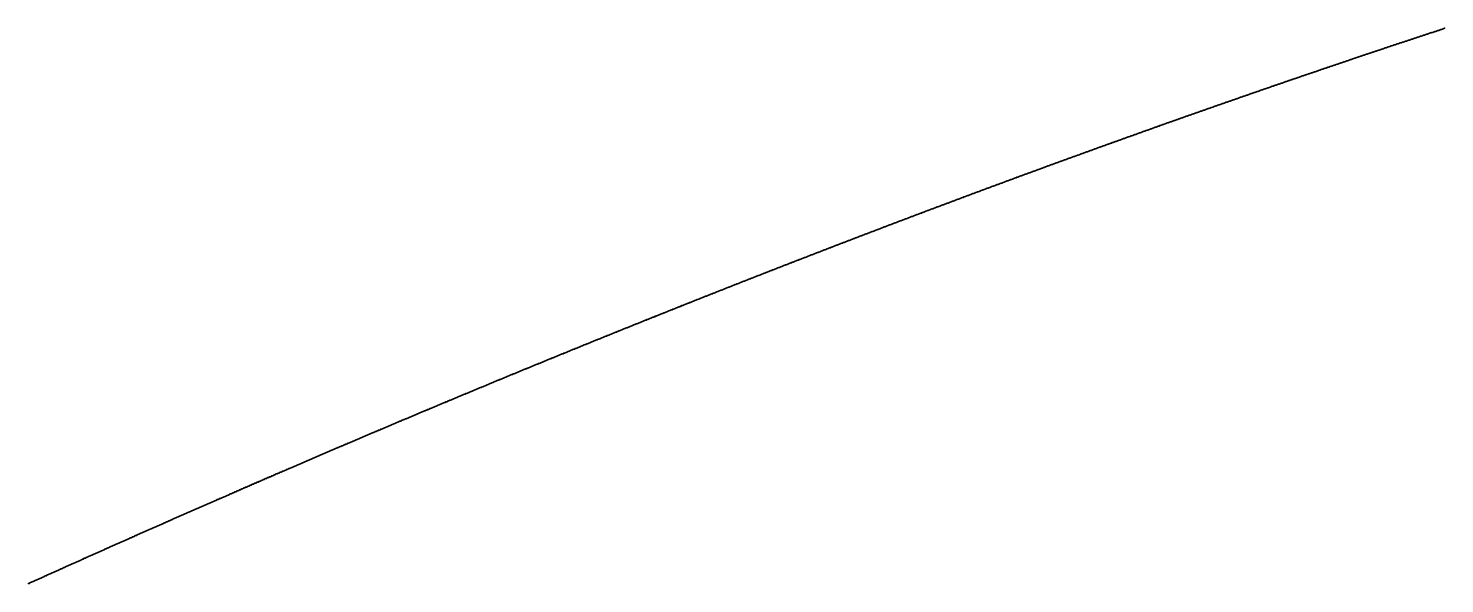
# Model space of a CAD drawing. Header units: metres. Extents: x 0 to 360, y 0 to 49.
# Drawn here: x 168.75 to 179.99, y 40.68 to 45.08 of the extents above; entities that cross this region are included whole.
import ezdxf

# ---------------------------------------------------------------- set-up
doc = ezdxf.new("R2010")
doc.units = ezdxf.units.M

msp = doc.modelspace()

# ---------------------------------------------------------------- linework, layer by layer
for p in [(179.656, 44.971), (179.662, 44.973), (179.668, 44.975), (179.674, 44.977), (179.68, 44.979), (179.686, 44.981), (179.692, 44.983), (179.698, 44.985), (179.704, 44.987), (179.71, 44.989), (179.716, 44.991), (179.722, 44.993), (179.728, 44.995), (179.734, 44.997), (179.74, 44.999), (179.746, 45.001), (179.752, 45.003), (179.757, 45.005), (179.763, 45.007), (179.769, 45.009), (179.775, 45.011), (179.781, 45.013), (179.787, 45.015), (179.793, 45.017), (179.799, 45.019), (179.805, 45.021), (179.811, 45.023), (179.817, 45.025), (179.823, 45.027), (179.829, 45.029), (179.835, 45.031), (179.841, 45.033), (179.847, 45.035), (179.853, 45.037), (179.859, 45.039), (179.865, 45.041), (179.871, 45.043), (179.877, 45.045), (179.883, 45.047), (179.889, 45.049), (179.895, 45.05), (179.901, 45.052), (179.907, 45.054), (179.913, 45.056), (179.919, 45.058), (179.925, 45.06), (179.931, 45.062), (179.937, 45.064), (179.943, 45.066), (179.949, 45.068), (179.954, 45.07), (179.96, 45.072), (179.966, 45.074), (179.972, 45.076), (179.978, 45.078), (179.984, 45.08), (179.99, 45.082), (179.316, 44.858), (179.321, 44.86), (179.327, 44.862), (179.333, 44.864), (179.339, 44.866), (179.345, 44.868), (179.351, 44.87), (179.357, 44.872), (179.363, 44.874), (179.369, 44.876), (179.375, 44.878), (179.381, 44.88), (179.387, 44.882), (179.393, 44.884), (179.399, 44.886), (179.405, 44.888), (179.411, 44.89), (179.417, 44.892), (179.423, 44.894), (179.429, 44.896), (179.435, 44.898), (179.441, 44.9), (179.447, 44.902), (179.453, 44.904), (179.459, 44.906), (179.465, 44.908), (179.471, 44.91), (179.477, 44.912), (179.483, 44.914), (179.489, 44.916), (179.495, 44.918), (179.501, 44.92), (179.507, 44.922), (179.513, 44.924), (179.519, 44.926), (179.525, 44.928), (179.531, 44.93), (179.537, 44.932), (179.543, 44.934), (179.548, 44.936), (179.554, 44.938), (179.56, 44.94), (179.566, 44.942), (179.572, 44.944), (179.578, 44.946), (179.584, 44.948), (179.59, 44.95), (179.596, 44.952), (179.602, 44.954), (179.608, 44.956), (179.614, 44.958), (179.62, 44.96), (179.626, 44.962), (179.632, 44.964), (179.638, 44.966), (179.644, 44.968), (179.65, 44.969), (178.987, 44.746), (178.993, 44.749), (178.999, 44.751), (179.005, 44.753), (179.011, 44.755), (179.017, 44.757), (179.023, 44.759), (179.029, 44.761), (179.035, 44.763), (179.041, 44.765), (179.047, 44.767), (179.053, 44.769), (179.059, 44.771), (179.064, 44.773), (179.07, 44.775), (179.076, 44.777), (179.082, 44.779), (179.088, 44.781), (179.094, 44.783), (179.1, 44.785), (179.106, 44.787), (179.112, 44.789), (179.118, 44.791), (179.124, 44.793), (179.13, 44.795), (179.136, 44.797), (179.142, 44.799), (179.148, 44.801), (179.154, 44.803), (179.16, 44.805), (179.166, 44.807), (179.172, 44.809), (179.178, 44.811), (179.184, 44.813), (179.19, 44.815), (179.196, 44.817), (179.202, 44.819), (179.208, 44.821), (179.214, 44.823), (179.22, 44.825), (179.226, 44.827), (179.232, 44.829), (179.238, 44.832), (179.244, 44.834), (179.25, 44.836), (179.256, 44.838), (179.262, 44.84), (179.268, 44.842), (179.274, 44.844), (179.28, 44.846), (179.286, 44.848), (179.292, 44.85), (179.298, 44.852), (179.304, 44.854), (179.31, 44.856), (178.658, 44.634), (178.664, 44.636), (178.67, 44.638), (178.676, 44.64), (178.682, 44.642), (178.688, 44.644), (178.694, 44.646), (178.7, 44.648), (178.706, 44.65), (178.712, 44.652), (178.718, 44.654), (178.724, 44.657), (178.73, 44.659), (178.736, 44.661), (178.742, 44.663), (178.748, 44.665), (178.754, 44.667), (178.759, 44.669), (178.765, 44.671), (178.771, 44.673), (178.777, 44.675), (178.783, 44.677), (178.789, 44.679), (178.795, 44.681), (178.801, 44.683), (178.807, 44.685), (178.813, 44.687), (178.819, 44.689), (178.825, 44.691), (178.831, 44.693), (178.837, 44.695), (178.843, 44.698), (178.849, 44.7), (178.855, 44.702), (178.861, 44.704), (178.867, 44.706), (178.873, 44.708), (178.879, 44.71), (178.885, 44.712), (178.891, 44.714), (178.897, 44.716), (178.903, 44.718), (178.909, 44.72), (178.915, 44.722), (178.921, 44.724), (178.927, 44.726), (178.933, 44.728), (178.939, 44.73), (178.945, 44.732), (178.951, 44.734), (178.957, 44.736), (178.963, 44.738), (178.969, 44.74), (178.975, 44.742), (178.981, 44.744), (178.329, 44.52), (178.335, 44.522), (178.341, 44.524), (178.347, 44.526), (178.353, 44.528), (178.359, 44.53), (178.365, 44.533), (178.37, 44.535), (178.376, 44.537), (178.382, 44.539), (178.388, 44.541), (178.394, 44.543), (178.4, 44.545), (178.406, 44.547), (178.412, 44.549), (178.418, 44.551), (178.424, 44.553), (178.43, 44.555), (178.436, 44.557), (178.442, 44.56), (178.448, 44.562), (178.454, 44.564), (178.46, 44.566), (178.466, 44.568), (178.472, 44.57), (178.478, 44.572), (178.484, 44.574), (178.49, 44.576), (178.496, 44.578), (178.502, 44.58), (178.508, 44.582), (178.514, 44.584), (178.52, 44.586), (178.526, 44.589), (178.532, 44.591), (178.538, 44.593), (178.544, 44.595), (178.55, 44.597), (178.556, 44.599), (178.562, 44.601), (178.568, 44.603), (178.574, 44.605), (178.58, 44.607), (178.586, 44.609), (178.592, 44.611), (178.598, 44.613), (178.604, 44.615), (178.61, 44.617), (178.616, 44.62), (178.622, 44.622), (178.628, 44.624), (178.634, 44.626), (178.64, 44.628), (178.646, 44.63), (178.652, 44.632), (178.011, 44.409), (178.017, 44.411), (178.023, 44.413), (178.029, 44.415), (178.035, 44.417), (178.041, 44.42), (178.047, 44.422), (178.053, 44.424), (178.059, 44.426), (178.065, 44.428), (178.071, 44.43), (178.077, 44.432), (178.083, 44.434), (178.089, 44.436), (178.095, 44.438), (178.101, 44.441), (178.107, 44.443), (178.113, 44.445), (178.119, 44.447), (178.125, 44.449), (178.131, 44.451), (178.137, 44.453), (178.143, 44.455), (178.149, 44.457), (178.155, 44.459), (178.161, 44.462), (178.167, 44.464), (178.173, 44.466), (178.179, 44.468), (178.185, 44.47), (178.191, 44.472), (178.197, 44.474), (178.203, 44.476), (178.209, 44.478), (178.215, 44.48), (178.221, 44.482), (178.227, 44.485), (178.233, 44.487), (178.239, 44.489), (178.245, 44.491), (178.251, 44.493), (178.257, 44.495), (178.263, 44.497), (178.269, 44.499), (178.275, 44.501), (178.281, 44.503), (178.287, 44.505), (178.293, 44.508), (178.299, 44.51), (178.305, 44.512), (178.311, 44.514), (178.317, 44.516), (178.323, 44.518), (177.693, 44.297), (177.699, 44.299), (177.705, 44.301), (177.711, 44.303), (177.717, 44.305), (177.723, 44.307), (177.729, 44.31), (177.735, 44.312), (177.741, 44.314), (177.747, 44.316), (177.753, 44.318), (177.759, 44.32), (177.765, 44.322), (177.771, 44.324), (177.777, 44.327), (177.783, 44.329), (177.789, 44.331), (177.795, 44.333), (177.801, 44.335), (177.807, 44.337), (177.813, 44.339), (177.819, 44.341), (177.825, 44.343), (177.831, 44.346), (177.837, 44.348), (177.843, 44.35), (177.849, 44.352), (177.855, 44.354), (177.861, 44.356), (177.867, 44.358), (177.873, 44.36), (177.879, 44.363), (177.885, 44.365), (177.891, 44.367), (177.897, 44.369), (177.903, 44.371), (177.909, 44.373), (177.915, 44.375), (177.921, 44.377), (177.927, 44.379), (177.933, 44.382), (177.939, 44.384), (177.945, 44.386), (177.951, 44.388), (177.957, 44.39), (177.963, 44.392), (177.969, 44.394), (177.975, 44.396), (177.981, 44.398), (177.987, 44.401), (177.993, 44.403), (177.999, 44.405), (178.005, 44.407), (177.376, 44.183), (177.382, 44.185), (177.388, 44.188), (177.394, 44.19), (177.4, 44.192), (177.406, 44.194), (177.412, 44.196), (177.418, 44.198), (177.424, 44.2), (177.43, 44.203), (177.436, 44.205), (177.442, 44.207), (177.448, 44.209), (177.454, 44.211), (177.46, 44.213), (177.466, 44.215), (177.472, 44.218), (177.478, 44.22), (177.484, 44.222), (177.49, 44.224), (177.496, 44.226), (177.502, 44.228), (177.508, 44.23), (177.514, 44.233), (177.52, 44.235), (177.526, 44.237), (177.532, 44.239), (177.538, 44.241), (177.544, 44.243), (177.55, 44.245), (177.556, 44.248), (177.562, 44.25), (177.568, 44.252), (177.574, 44.254), (177.58, 44.256), (177.586, 44.258), (177.592, 44.26), (177.598, 44.263), (177.604, 44.265), (177.61, 44.267), (177.616, 44.269), (177.622, 44.271), (177.628, 44.273), (177.634, 44.275), (177.64, 44.278), (177.646, 44.28), (177.652, 44.282), (177.658, 44.284), (177.663, 44.286), (177.669, 44.288), (177.675, 44.29), (177.681, 44.292), (177.687, 44.295), (177.064, 44.071), (177.07, 44.073), (177.076, 44.075), (177.082, 44.077), (177.088, 44.079), (177.094, 44.082), (177.1, 44.084), (177.106, 44.086), (177.112, 44.088), (177.118, 44.09), (177.124, 44.092), (177.13, 44.095), (177.136, 44.097), (177.142, 44.099), (177.148, 44.101), (177.154, 44.103), (177.16, 44.105), (177.166, 44.108), (177.172, 44.11), (177.178, 44.112), (177.184, 44.114), (177.19, 44.116), (177.196, 44.118), (177.202, 44.121), (177.208, 44.123), (177.214, 44.125), (177.22, 44.127), (177.226, 44.129), (177.232, 44.131), (177.238, 44.134), (177.244, 44.136), (177.25, 44.138), (177.256, 44.14), (177.262, 44.142), (177.268, 44.144), (177.274, 44.147), (177.28, 44.149), (177.286, 44.151), (177.292, 44.153), (177.298, 44.155), (177.304, 44.157), (177.31, 44.16), (177.316, 44.162), (177.322, 44.164), (177.328, 44.166), (177.334, 44.168), (177.34, 44.17), (177.346, 44.172), (177.352, 44.175), (177.358, 44.177), (177.364, 44.179), (177.37, 44.181), (176.757, 43.959), (176.763, 43.961), (176.769, 43.963), (176.775, 43.966), (176.781, 43.968), (176.787, 43.97), (176.793, 43.972), (176.799, 43.974), (176.805, 43.977), (176.811, 43.979), (176.817, 43.981), (176.823, 43.983), (176.829, 43.985), (176.835, 43.988), (176.841, 43.99), (176.847, 43.992), (176.853, 43.994), (176.859, 43.996), (176.865, 43.999), (176.871, 44.001), (176.877, 44.003), (176.883, 44.005), (176.889, 44.007), (176.895, 44.01), (176.901, 44.012), (176.907, 44.014), (176.913, 44.016), (176.919, 44.018), (176.925, 44.02), (176.931, 44.023), (176.937, 44.025), (176.943, 44.027), (176.949, 44.029), (176.955, 44.031), (176.961, 44.034), (176.967, 44.036), (176.973, 44.038), (176.979, 44.04), (176.985, 44.042), (176.991, 44.044), (176.997, 44.047), (177.003, 44.049), (177.009, 44.051), (177.015, 44.053), (177.021, 44.055), (177.027, 44.058), (177.033, 44.06), (177.039, 44.062), (177.046, 44.064), (177.052, 44.066), (177.058, 44.068), (176.451, 43.846), (176.457, 43.849), (176.463, 43.851), (176.469, 43.853), (176.475, 43.855), (176.481, 43.857), (176.487, 43.86), (176.493, 43.862), (176.499, 43.864), (176.505, 43.866), (176.511, 43.869), (176.517, 43.871), (176.523, 43.873), (176.529, 43.875), (176.535, 43.877), (176.541, 43.88), (176.547, 43.882), (176.553, 43.884), (176.559, 43.886), (176.565, 43.888), (176.571, 43.891), (176.577, 43.893), (176.583, 43.895), (176.589, 43.897), (176.595, 43.9), (176.601, 43.902), (176.607, 43.904), (176.613, 43.906), (176.619, 43.908), (176.625, 43.911), (176.631, 43.913), (176.637, 43.915), (176.643, 43.917), (176.649, 43.919), (176.655, 43.922), (176.661, 43.924), (176.667, 43.926), (176.673, 43.928), (176.679, 43.93), (176.685, 43.933), (176.691, 43.935), (176.697, 43.937), (176.703, 43.939), (176.709, 43.941), (176.715, 43.944), (176.721, 43.946), (176.727, 43.948), (176.733, 43.95), (176.739, 43.952), (176.745, 43.955), (176.751, 43.957), (176.15, 43.735), (176.156, 43.737), (176.162, 43.739), (176.168, 43.741), (176.174, 43.744), (176.18, 43.746), (176.186, 43.748), (176.192, 43.75), (176.198, 43.753), (176.204, 43.755), (176.21, 43.757), (176.216, 43.759), (176.222, 43.762), (176.228, 43.764), (176.234, 43.766), (176.24, 43.768), (176.246, 43.771), (176.252, 43.773), (176.258, 43.775), (176.264, 43.777), (176.27, 43.779), (176.276, 43.782), (176.282, 43.784), (176.288, 43.786), (176.294, 43.788), (176.3, 43.791), (176.306, 43.793), (176.312, 43.795), (176.318, 43.797), (176.324, 43.8), (176.33, 43.802), (176.336, 43.804), (176.342, 43.806), (176.348, 43.808), (176.354, 43.811), (176.36, 43.813), (176.367, 43.815), (176.373, 43.817), (176.379, 43.82), (176.385, 43.822), (176.391, 43.824), (176.397, 43.826), (176.403, 43.829), (176.409, 43.831), (176.415, 43.833), (176.421, 43.835), (176.427, 43.837), (176.433, 43.84), (176.439, 43.842), (176.445, 43.844), (175.849, 43.622), (175.855, 43.624), (175.861, 43.626), (175.867, 43.629), (175.873, 43.631), (175.879, 43.633), (175.885, 43.636), (175.891, 43.638), (175.897, 43.64), (175.903, 43.642), (175.909, 43.645), (175.915, 43.647), (175.921, 43.649), (175.927, 43.651), (175.933, 43.654), (175.939, 43.656), (175.945, 43.658), (175.951, 43.66), (175.957, 43.663), (175.963, 43.665), (175.969, 43.667), (175.975, 43.669), (175.982, 43.672), (175.988, 43.674), (175.994, 43.676), (176, 43.678), (176.006, 43.681), (176.012, 43.683), (176.018, 43.685), (176.024, 43.687), (176.03, 43.69), (176.036, 43.692), (176.042, 43.694), (176.048, 43.696), (176.054, 43.699), (176.06, 43.701), (176.066, 43.703), (176.072, 43.705), (176.078, 43.708), (176.084, 43.71), (176.09, 43.712), (176.096, 43.714), (176.102, 43.717), (176.108, 43.719), (176.114, 43.721), (176.12, 43.723), (176.126, 43.726), (176.132, 43.728), (176.138, 43.73), (176.144, 43.732), (175.548, 43.508), (175.554, 43.51), (175.56, 43.513), (175.566, 43.515), (175.572, 43.517), (175.578, 43.52), (175.584, 43.522), (175.59, 43.524), (175.596, 43.526), (175.602, 43.529), (175.608, 43.531), (175.614, 43.533), (175.62, 43.536), (175.626, 43.538), (175.632, 43.54), (175.638, 43.542), (175.644, 43.545), (175.65, 43.547), (175.656, 43.549), (175.662, 43.551), (175.668, 43.554), (175.674, 43.556), (175.68, 43.558), (175.687, 43.561), (175.693, 43.563), (175.699, 43.565), (175.705, 43.567), (175.711, 43.57), (175.717, 43.572), (175.723, 43.574), (175.729, 43.577), (175.735, 43.579), (175.741, 43.581), (175.747, 43.583), (175.753, 43.586), (175.759, 43.588), (175.765, 43.59), (175.771, 43.592), (175.777, 43.595), (175.783, 43.597), (175.789, 43.599), (175.795, 43.602), (175.801, 43.604), (175.807, 43.606), (175.813, 43.608), (175.819, 43.611), (175.825, 43.613), (175.831, 43.615), (175.837, 43.617), (175.843, 43.62), (175.259, 43.398), (175.265, 43.4), (175.271, 43.402), (175.277, 43.405), (175.283, 43.407), (175.289, 43.409), (175.295, 43.412), (175.301, 43.414), (175.307, 43.416), (175.313, 43.419), (175.319, 43.421), (175.325, 43.423), (175.331, 43.425), (175.337, 43.428), (175.343, 43.43), (175.349, 43.432), (175.355, 43.435), (175.361, 43.437), (175.367, 43.439), (175.373, 43.442), (175.379, 43.444), (175.385, 43.446), (175.391, 43.448), (175.397, 43.451), (175.403, 43.453), (175.409, 43.455), (175.415, 43.458), (175.421, 43.46), (175.427, 43.462), (175.433, 43.465), (175.44, 43.467), (175.446, 43.469), (175.452, 43.471), (175.458, 43.474), (175.464, 43.476), (175.47, 43.478), (175.476, 43.481), (175.482, 43.483), (175.488, 43.485), (175.494, 43.487), (175.5, 43.49), (175.506, 43.492), (175.512, 43.494), (175.518, 43.497), (175.524, 43.499), (175.53, 43.501), (175.536, 43.504), (175.542, 43.506), (174.963, 43.284), (174.969, 43.286), (174.975, 43.289), (174.981, 43.291), (174.987, 43.293), (174.993, 43.296), (174.999, 43.298), (175.005, 43.3), (175.011, 43.303), (175.017, 43.305), (175.023, 43.307), (175.03, 43.31), (175.036, 43.312), (175.042, 43.314), (175.048, 43.317), (175.054, 43.319), (175.06, 43.321), (175.066, 43.324), (175.072, 43.326), (175.078, 43.328), (175.084, 43.331), (175.09, 43.333), (175.096, 43.335), (175.102, 43.338), (175.108, 43.34), (175.114, 43.342), (175.12, 43.345), (175.126, 43.347), (175.132, 43.349), (175.138, 43.352), (175.144, 43.354), (175.15, 43.356), (175.156, 43.358), (175.162, 43.361), (175.168, 43.363), (175.174, 43.365), (175.18, 43.368), (175.186, 43.37), (175.192, 43.372), (175.198, 43.375), (175.204, 43.377), (175.21, 43.379), (175.216, 43.382), (175.223, 43.384), (175.229, 43.386), (175.235, 43.389), (175.241, 43.391), (175.247, 43.393), (175.253, 43.395), (174.673, 43.172), (174.68, 43.174), (174.686, 43.176), (174.692, 43.179), (174.698, 43.181), (174.704, 43.184), (174.71, 43.186), (174.716, 43.188), (174.722, 43.191), (174.728, 43.193), (174.734, 43.195), (174.74, 43.198), (174.746, 43.2), (174.752, 43.202), (174.758, 43.205), (174.764, 43.207), (174.77, 43.209), (174.776, 43.212), (174.782, 43.214), (174.788, 43.216), (174.794, 43.219), (174.8, 43.221), (174.806, 43.223), (174.812, 43.226), (174.818, 43.228), (174.824, 43.23), (174.83, 43.233), (174.836, 43.235), (174.842, 43.237), (174.849, 43.24), (174.855, 43.242), (174.861, 43.244), (174.867, 43.247), (174.873, 43.249), (174.879, 43.251), (174.885, 43.254), (174.891, 43.256), (174.897, 43.258), (174.903, 43.261), (174.909, 43.263), (174.915, 43.265), (174.921, 43.268), (174.927, 43.27), (174.933, 43.272), (174.939, 43.275), (174.945, 43.277), (174.951, 43.279), (174.957, 43.282), (174.39, 43.061), (174.396, 43.063), (174.402, 43.066), (174.408, 43.068), (174.414, 43.07), (174.42, 43.073), (174.426, 43.075), (174.432, 43.077), (174.438, 43.08), (174.444, 43.082), (174.45, 43.084), (174.456, 43.087), (174.462, 43.089), (174.468, 43.092), (174.474, 43.094), (174.48, 43.096), (174.486, 43.099), (174.492, 43.101), (174.498, 43.103), (174.504, 43.106), (174.51, 43.108), (174.516, 43.11), (174.523, 43.113), (174.529, 43.115), (174.535, 43.118), (174.541, 43.12), (174.547, 43.122), (174.553, 43.125), (174.559, 43.127), (174.565, 43.129), (174.571, 43.132), (174.577, 43.134), (174.583, 43.136), (174.589, 43.139), (174.595, 43.141), (174.601, 43.144), (174.607, 43.146), (174.613, 43.148), (174.619, 43.151), (174.625, 43.153), (174.631, 43.155), (174.637, 43.158), (174.643, 43.16), (174.649, 43.162), (174.655, 43.165), (174.661, 43.167), (174.667, 43.169), (174.1, 42.946), (174.106, 42.949), (174.112, 42.951), (174.118, 42.954), (174.124, 42.956), (174.13, 42.958), (174.136, 42.961), (174.142, 42.963), (174.148, 42.966), (174.154, 42.968), (174.16, 42.97), (174.166, 42.973), (174.172, 42.975), (174.178, 42.977), (174.184, 42.98), (174.19, 42.982), (174.196, 42.985), (174.202, 42.987), (174.208, 42.989), (174.214, 42.992), (174.22, 42.994), (174.227, 42.997), (174.233, 42.999), (174.239, 43.001), (174.245, 43.004), (174.251, 43.006), (174.257, 43.008), (174.263, 43.011), (174.269, 43.013), (174.275, 43.016), (174.281, 43.018), (174.287, 43.02), (174.293, 43.023), (174.299, 43.025), (174.305, 43.028), (174.311, 43.03), (174.317, 43.032), (174.323, 43.035), (174.329, 43.037), (174.335, 43.039), (174.341, 43.042), (174.347, 43.044), (174.353, 43.047), (174.359, 43.049), (174.365, 43.051), (174.372, 43.054), (174.378, 43.056), (174.384, 43.058), (173.821, 42.836), (173.827, 42.838), (173.833, 42.841), (173.84, 42.843), (173.846, 42.846), (173.852, 42.848), (173.858, 42.85), (173.864, 42.853), (173.87, 42.855), (173.876, 42.858), (173.882, 42.86), (173.888, 42.862), (173.894, 42.865), (173.9, 42.867), (173.906, 42.87), (173.912, 42.872), (173.918, 42.874), (173.924, 42.877), (173.93, 42.879), (173.936, 42.882), (173.942, 42.884), (173.948, 42.886), (173.954, 42.889), (173.96, 42.891), (173.967, 42.894), (173.973, 42.896), (173.979, 42.898), (173.985, 42.901), (173.991, 42.903), (173.997, 42.906), (174.003, 42.908), (174.009, 42.91), (174.015, 42.913), (174.021, 42.915), (174.027, 42.918), (174.033, 42.92), (174.039, 42.922), (174.045, 42.925), (174.051, 42.927), (174.057, 42.93), (174.063, 42.932), (174.069, 42.934), (174.075, 42.937), (174.081, 42.939), (174.087, 42.942), (174.094, 42.944), (173.537, 42.722), (173.543, 42.724), (173.549, 42.727), (173.555, 42.729), (173.561, 42.732), (173.567, 42.734), (173.573, 42.737), (173.579, 42.739), (173.585, 42.741), (173.591, 42.744), (173.597, 42.746), (173.604, 42.749), (173.61, 42.751), (173.616, 42.754), (173.622, 42.756), (173.628, 42.758), (173.634, 42.761), (173.64, 42.763), (173.646, 42.766), (173.652, 42.768), (173.658, 42.771), (173.664, 42.773), (173.67, 42.775), (173.676, 42.778), (173.682, 42.78), (173.688, 42.783), (173.694, 42.785), (173.7, 42.788), (173.706, 42.79), (173.712, 42.792), (173.719, 42.795), (173.725, 42.797), (173.731, 42.8), (173.737, 42.802), (173.743, 42.804), (173.749, 42.807), (173.755, 42.809), (173.761, 42.812), (173.767, 42.814), (173.773, 42.817), (173.779, 42.819), (173.785, 42.821), (173.791, 42.824), (173.797, 42.826), (173.803, 42.829), (173.809, 42.831), (173.815, 42.833), (173.258, 42.61), (173.264, 42.612), (173.27, 42.615), (173.277, 42.617), (173.283, 42.619), (173.289, 42.622), (173.295, 42.624), (173.301, 42.627), (173.307, 42.629), (173.313, 42.632), (173.319, 42.634), (173.325, 42.637), (173.331, 42.639), (173.337, 42.641), (173.343, 42.644), (173.349, 42.646), (173.355, 42.649), (173.361, 42.651), (173.367, 42.654), (173.373, 42.656), (173.379, 42.659), (173.386, 42.661), (173.392, 42.663), (173.398, 42.666), (173.404, 42.668), (173.41, 42.671), (173.416, 42.673), (173.422, 42.676), (173.428, 42.678), (173.434, 42.681), (173.44, 42.683), (173.446, 42.685), (173.452, 42.688), (173.458, 42.69), (173.464, 42.693), (173.47, 42.695), (173.476, 42.698), (173.482, 42.7), (173.488, 42.703), (173.495, 42.705), (173.501, 42.707), (173.507, 42.71), (173.513, 42.712), (173.519, 42.715), (173.525, 42.717), (173.531, 42.72), (172.98, 42.496), (172.986, 42.499), (172.992, 42.501), (172.998, 42.504), (173.004, 42.506), (173.01, 42.509), (173.016, 42.511), (173.022, 42.514), (173.028, 42.516), (173.034, 42.519), (173.04, 42.521), (173.046, 42.523), (173.052, 42.526), (173.058, 42.528), (173.064, 42.531), (173.07, 42.533), (173.077, 42.536), (173.083, 42.538), (173.089, 42.541), (173.095, 42.543), (173.101, 42.546), (173.107, 42.548), (173.113, 42.551), (173.119, 42.553), (173.125, 42.556), (173.131, 42.558), (173.137, 42.56), (173.143, 42.563), (173.149, 42.565), (173.155, 42.568), (173.161, 42.57), (173.167, 42.573), (173.174, 42.575), (173.18, 42.578), (173.186, 42.58), (173.192, 42.583), (173.198, 42.585), (173.204, 42.588), (173.21, 42.59), (173.216, 42.592), (173.222, 42.595), (173.228, 42.597), (173.234, 42.6), (173.24, 42.602), (173.246, 42.605), (173.252, 42.607), (172.707, 42.385), (172.713, 42.387), (172.719, 42.39), (172.725, 42.392), (172.731, 42.395), (172.737, 42.397), (172.743, 42.4), (172.749, 42.402), (172.755, 42.405), (172.761, 42.407), (172.767, 42.409), (172.773, 42.412), (172.779, 42.414), (172.786, 42.417), (172.792, 42.419), (172.798, 42.422), (172.804, 42.424), (172.81, 42.427), (172.816, 42.429), (172.822, 42.432), (172.828, 42.434), (172.834, 42.437), (172.84, 42.439), (172.846, 42.442), (172.852, 42.444), (172.858, 42.447), (172.864, 42.449), (172.87, 42.452), (172.876, 42.454), (172.883, 42.457), (172.889, 42.459), (172.895, 42.462), (172.901, 42.464), (172.907, 42.467), (172.913, 42.469), (172.919, 42.472), (172.925, 42.474), (172.931, 42.477), (172.937, 42.479), (172.943, 42.481), (172.949, 42.484), (172.955, 42.486), (172.961, 42.489), (172.967, 42.491), (172.973, 42.494), (172.434, 42.272), (172.44, 42.274), (172.446, 42.277), (172.452, 42.28), (172.458, 42.282), (172.464, 42.285), (172.47, 42.287), (172.476, 42.29), (172.482, 42.292), (172.488, 42.295), (172.494, 42.297), (172.5, 42.3), (172.506, 42.302), (172.512, 42.305), (172.519, 42.307), (172.525, 42.31), (172.531, 42.312), (172.537, 42.315), (172.543, 42.317), (172.549, 42.32), (172.555, 42.322), (172.561, 42.325), (172.567, 42.327), (172.573, 42.33), (172.579, 42.332), (172.585, 42.335), (172.591, 42.337), (172.597, 42.34), (172.603, 42.342), (172.61, 42.345), (172.616, 42.347), (172.622, 42.35), (172.628, 42.352), (172.634, 42.355), (172.64, 42.357), (172.646, 42.36), (172.652, 42.362), (172.658, 42.365), (172.664, 42.367), (172.67, 42.37), (172.676, 42.372), (172.682, 42.375), (172.688, 42.377), (172.695, 42.38), (172.701, 42.382), (172.166, 42.161), (172.172, 42.164), (172.178, 42.166), (172.185, 42.169), (172.191, 42.171), (172.197, 42.174), (172.203, 42.176), (172.209, 42.179), (172.215, 42.181), (172.221, 42.184), (172.227, 42.186), (172.233, 42.189), (172.239, 42.191), (172.245, 42.194), (172.251, 42.196), (172.257, 42.199), (172.263, 42.201), (172.27, 42.204), (172.276, 42.207), (172.282, 42.209), (172.288, 42.212), (172.294, 42.214), (172.3, 42.217), (172.306, 42.219), (172.312, 42.222), (172.318, 42.224), (172.324, 42.227), (172.33, 42.229), (172.336, 42.232), (172.342, 42.234), (172.349, 42.237), (172.355, 42.239), (172.361, 42.242), (172.367, 42.244), (172.373, 42.247), (172.379, 42.249), (172.385, 42.252), (172.391, 42.254), (172.397, 42.257), (172.403, 42.259), (172.409, 42.262), (172.415, 42.264), (172.421, 42.267), (172.427, 42.269), (171.893, 42.047), (171.899, 42.049), (171.905, 42.052), (171.911, 42.054), (171.917, 42.057), (171.923, 42.059), (171.929, 42.062), (171.935, 42.065), (171.941, 42.067), (171.947, 42.07), (171.954, 42.072), (171.96, 42.075), (171.966, 42.077), (171.972, 42.08), (171.978, 42.082), (171.984, 42.085), (171.99, 42.087), (171.996, 42.09), (172.002, 42.093), (172.008, 42.095), (172.014, 42.098), (172.02, 42.1), (172.027, 42.103), (172.033, 42.105), (172.039, 42.108), (172.045, 42.11), (172.051, 42.113), (172.057, 42.115), (172.063, 42.118), (172.069, 42.12), (172.075, 42.123), (172.081, 42.126), (172.087, 42.128), (172.093, 42.131), (172.099, 42.133), (172.106, 42.136), (172.112, 42.138), (172.118, 42.141), (172.124, 42.143), (172.13, 42.146), (172.136, 42.148), (172.142, 42.151), (172.148, 42.153), (172.154, 42.156), (172.16, 42.158), (171.631, 41.937), (171.637, 41.939), (171.643, 41.942), (171.649, 41.944), (171.656, 41.947), (171.662, 41.949), (171.668, 41.952), (171.674, 41.955), (171.68, 41.957), (171.686, 41.96), (171.692, 41.962), (171.698, 41.965), (171.704, 41.967), (171.71, 41.97), (171.716, 41.973), (171.722, 41.975), (171.729, 41.978), (171.735, 41.98), (171.741, 41.983), (171.747, 41.985), (171.753, 41.988), (171.759, 41.99), (171.765, 41.993), (171.771, 41.996), (171.777, 41.998), (171.783, 42.001), (171.789, 42.003), (171.795, 42.006), (171.802, 42.008), (171.808, 42.011), (171.814, 42.014), (171.82, 42.016), (171.826, 42.019), (171.832, 42.021), (171.838, 42.024), (171.844, 42.026), (171.85, 42.029), (171.856, 42.031), (171.862, 42.034), (171.868, 42.036), (171.875, 42.039), (171.881, 42.042), (171.887, 42.044), (171.363, 41.823), (171.37, 41.826), (171.376, 41.828), (171.382, 41.831), (171.388, 41.834), (171.394, 41.836), (171.4, 41.839), (171.406, 41.841), (171.412, 41.844), (171.418, 41.846), (171.424, 41.849), (171.43, 41.852), (171.437, 41.854), (171.443, 41.857), (171.449, 41.859), (171.455, 41.862), (171.461, 41.865), (171.467, 41.867), (171.473, 41.87), (171.479, 41.872), (171.485, 41.875), (171.491, 41.877), (171.497, 41.88), (171.503, 41.883), (171.51, 41.885), (171.516, 41.888), (171.522, 41.89), (171.528, 41.893), (171.534, 41.895), (171.54, 41.898), (171.546, 41.901), (171.552, 41.903), (171.558, 41.906), (171.564, 41.908), (171.57, 41.911), (171.576, 41.913), (171.583, 41.916), (171.589, 41.919), (171.595, 41.921), (171.601, 41.924), (171.607, 41.926), (171.613, 41.929), (171.619, 41.931), (171.625, 41.934), (171.102, 41.712), (171.108, 41.714), (171.114, 41.717), (171.12, 41.719), (171.126, 41.722), (171.132, 41.725), (171.138, 41.727), (171.144, 41.73), (171.15, 41.732), (171.156, 41.735), (171.162, 41.738), (171.169, 41.74), (171.175, 41.743), (171.181, 41.745), (171.187, 41.748), (171.193, 41.751), (171.199, 41.753), (171.205, 41.756), (171.211, 41.758), (171.217, 41.761), (171.223, 41.764), (171.229, 41.766), (171.236, 41.769), (171.242, 41.771), (171.248, 41.774), (171.254, 41.777), (171.26, 41.779), (171.266, 41.782), (171.272, 41.784), (171.278, 41.787), (171.284, 41.79), (171.29, 41.792), (171.296, 41.795), (171.303, 41.797), (171.309, 41.8), (171.315, 41.802), (171.321, 41.805), (171.327, 41.808), (171.333, 41.81), (171.339, 41.813), (171.345, 41.815), (171.351, 41.818), (171.357, 41.821), (170.839, 41.599), (170.846, 41.602), (170.852, 41.604), (170.858, 41.607), (170.864, 41.61), (170.87, 41.612), (170.876, 41.615), (170.882, 41.617), (170.888, 41.62), (170.894, 41.623), (170.9, 41.625), (170.907, 41.628), (170.913, 41.631), (170.919, 41.633), (170.925, 41.636), (170.931, 41.638), (170.937, 41.641), (170.943, 41.644), (170.949, 41.646), (170.955, 41.649), (170.961, 41.651), (170.967, 41.654), (170.974, 41.657), (170.98, 41.659), (170.986, 41.662), (170.992, 41.665), (170.998, 41.667), (171.004, 41.67), (171.01, 41.672), (171.016, 41.675), (171.022, 41.678), (171.028, 41.68), (171.035, 41.683), (171.041, 41.685), (171.047, 41.688), (171.053, 41.691), (171.059, 41.693), (171.065, 41.696), (171.071, 41.698), (171.077, 41.701), (171.083, 41.704), (171.089, 41.706), (171.095, 41.709), (170.577, 41.486), (170.583, 41.488), (170.589, 41.491), (170.595, 41.494), (170.602, 41.496), (170.608, 41.499), (170.614, 41.502), (170.62, 41.504), (170.626, 41.507), (170.632, 41.51), (170.638, 41.512), (170.644, 41.515), (170.65, 41.518), (170.656, 41.52), (170.663, 41.523), (170.669, 41.525), (170.675, 41.528), (170.681, 41.531), (170.687, 41.533), (170.693, 41.536), (170.699, 41.539), (170.705, 41.541), (170.711, 41.544), (170.717, 41.547), (170.724, 41.549), (170.73, 41.552), (170.736, 41.554), (170.742, 41.557), (170.748, 41.56), (170.754, 41.562), (170.76, 41.565), (170.766, 41.568), (170.772, 41.57), (170.778, 41.573), (170.785, 41.575), (170.791, 41.578), (170.797, 41.581), (170.803, 41.583), (170.809, 41.586), (170.815, 41.589), (170.821, 41.591), (170.827, 41.594), (170.833, 41.596), (170.321, 41.374), (170.327, 41.377), (170.333, 41.38), (170.339, 41.382), (170.345, 41.385), (170.351, 41.388), (170.357, 41.39), (170.364, 41.393), (170.37, 41.396), (170.376, 41.398), (170.382, 41.401), (170.388, 41.404), (170.394, 41.406), (170.4, 41.409), (170.406, 41.412), (170.412, 41.414), (170.418, 41.417), (170.425, 41.42), (170.431, 41.422), (170.437, 41.425), (170.443, 41.428), (170.449, 41.43), (170.455, 41.433), (170.461, 41.436), (170.467, 41.438), (170.473, 41.441), (170.479, 41.443), (170.486, 41.446), (170.492, 41.449), (170.498, 41.451), (170.504, 41.454), (170.51, 41.457), (170.516, 41.459), (170.522, 41.462), (170.528, 41.465), (170.534, 41.467), (170.541, 41.47), (170.547, 41.473), (170.553, 41.475), (170.559, 41.478), (170.565, 41.481), (170.571, 41.483), (170.058, 41.26), (170.064, 41.262), (170.07, 41.265), (170.076, 41.268), (170.083, 41.27), (170.089, 41.273), (170.095, 41.276), (170.101, 41.278), (170.107, 41.281), (170.113, 41.284), (170.119, 41.286), (170.125, 41.289), (170.131, 41.292), (170.138, 41.294), (170.144, 41.297), (170.15, 41.3), (170.156, 41.302), (170.162, 41.305), (170.168, 41.308), (170.174, 41.31), (170.18, 41.313), (170.186, 41.316), (170.193, 41.318), (170.199, 41.321), (170.205, 41.324), (170.211, 41.327), (170.217, 41.329), (170.223, 41.332), (170.229, 41.335), (170.235, 41.337), (170.241, 41.34), (170.247, 41.343), (170.254, 41.345), (170.26, 41.348), (170.266, 41.351), (170.272, 41.353), (170.278, 41.356), (170.284, 41.358), (170.29, 41.361), (170.296, 41.364), (170.302, 41.366), (170.309, 41.369), (170.315, 41.372), (169.807, 41.149), (169.814, 41.152), (169.82, 41.155), (169.826, 41.158), (169.832, 41.16), (169.838, 41.163), (169.844, 41.166), (169.85, 41.168), (169.856, 41.171), (169.862, 41.174), (169.869, 41.176), (169.875, 41.179), (169.881, 41.182), (169.887, 41.184), (169.893, 41.187), (169.899, 41.19), (169.905, 41.193), (169.911, 41.195), (169.918, 41.198), (169.924, 41.201), (169.93, 41.203), (169.936, 41.206), (169.942, 41.209), (169.948, 41.211), (169.954, 41.214), (169.96, 41.217), (169.966, 41.219), (169.973, 41.222), (169.979, 41.225), (169.985, 41.227), (169.991, 41.23), (169.997, 41.233), (170.003, 41.236), (170.009, 41.238), (170.015, 41.241), (170.021, 41.244), (170.028, 41.246), (170.034, 41.249), (170.04, 41.252), (170.046, 41.254), (170.052, 41.257), (169.551, 41.036), (169.557, 41.039), (169.563, 41.041), (169.569, 41.044), (169.575, 41.047), (169.581, 41.049), (169.587, 41.052), (169.593, 41.055), (169.599, 41.058), (169.606, 41.06), (169.612, 41.063), (169.618, 41.066), (169.624, 41.068), (169.63, 41.071), (169.636, 41.074), (169.642, 41.077), (169.648, 41.079), (169.655, 41.082), (169.661, 41.085), (169.667, 41.087), (169.673, 41.09), (169.679, 41.093), (169.685, 41.095), (169.691, 41.098), (169.697, 41.101), (169.703, 41.104), (169.71, 41.106), (169.716, 41.109), (169.722, 41.112), (169.728, 41.114), (169.734, 41.117), (169.74, 41.12), (169.746, 41.123), (169.752, 41.125), (169.759, 41.128), (169.765, 41.131), (169.771, 41.133), (169.777, 41.136), (169.783, 41.139), (169.789, 41.141), (169.795, 41.144), (169.801, 41.147), (169.3, 40.924), (169.306, 40.927), (169.312, 40.93), (169.318, 40.932), (169.324, 40.935), (169.33, 40.938), (169.336, 40.941), (169.342, 40.943), (169.349, 40.946), (169.355, 40.949), (169.361, 40.952), (169.367, 40.954), (169.373, 40.957), (169.379, 40.96), (169.385, 40.962), (169.391, 40.965), (169.398, 40.968), (169.404, 40.971), (169.41, 40.973), (169.416, 40.976), (169.422, 40.979), (169.428, 40.982), (169.434, 40.984), (169.44, 40.987), (169.446, 40.99), (169.453, 40.992), (169.459, 40.995), (169.465, 40.998), (169.471, 41.001), (169.477, 41.003), (169.483, 41.006), (169.489, 41.009), (169.495, 41.011), (169.502, 41.014), (169.508, 41.017), (169.514, 41.02), (169.52, 41.022), (169.526, 41.025), (169.532, 41.028), (169.538, 41.03), (169.544, 41.033), (169.048, 40.812), (169.054, 40.815), (169.061, 40.817), (169.067, 40.82), (169.073, 40.823), (169.079, 40.826), (169.085, 40.828), (169.091, 40.831), (169.097, 40.834), (169.103, 40.837), (169.11, 40.839), (169.116, 40.842), (169.122, 40.845), (169.128, 40.848), (169.134, 40.85), (169.14, 40.853), (169.146, 40.856), (169.153, 40.859), (169.159, 40.861), (169.165, 40.864), (169.171, 40.867), (169.177, 40.87), (169.183, 40.872), (169.189, 40.875), (169.195, 40.878), (169.202, 40.88), (169.208, 40.883), (169.214, 40.886), (169.22, 40.889), (169.226, 40.891), (169.232, 40.894), (169.238, 40.897), (169.244, 40.9), (169.251, 40.902), (169.257, 40.905), (169.263, 40.908), (169.269, 40.911), (169.275, 40.913), (169.281, 40.916), (169.287, 40.919), (169.293, 40.922), (168.797, 40.699), (168.803, 40.702), (168.809, 40.704), (168.815, 40.707), (168.821, 40.71), (168.828, 40.713), (168.834, 40.715), (168.84, 40.718), (168.846, 40.721), (168.852, 40.724), (168.858, 40.726), (168.864, 40.729), (168.871, 40.732), (168.877, 40.735), (168.883, 40.738), (168.889, 40.74), (168.895, 40.743), (168.901, 40.746), (168.907, 40.749), (168.913, 40.751), (168.92, 40.754), (168.926, 40.757), (168.932, 40.76), (168.938, 40.762), (168.944, 40.765), (168.95, 40.768), (168.956, 40.771), (168.963, 40.773), (168.969, 40.776), (168.975, 40.779), (168.981, 40.782), (168.987, 40.784), (168.993, 40.787), (168.999, 40.79), (169.005, 40.793), (169.012, 40.795), (169.018, 40.798), (169.024, 40.801), (169.03, 40.804), (169.036, 40.806), (169.042, 40.809), (168.748, 40.677), (168.754, 40.679), (168.76, 40.682), (168.766, 40.685), (168.772, 40.688), (168.779, 40.691), (168.785, 40.693), (168.791, 40.696)]:
    msp.add_point(p)

doc.saveas('drawing.dxf')
